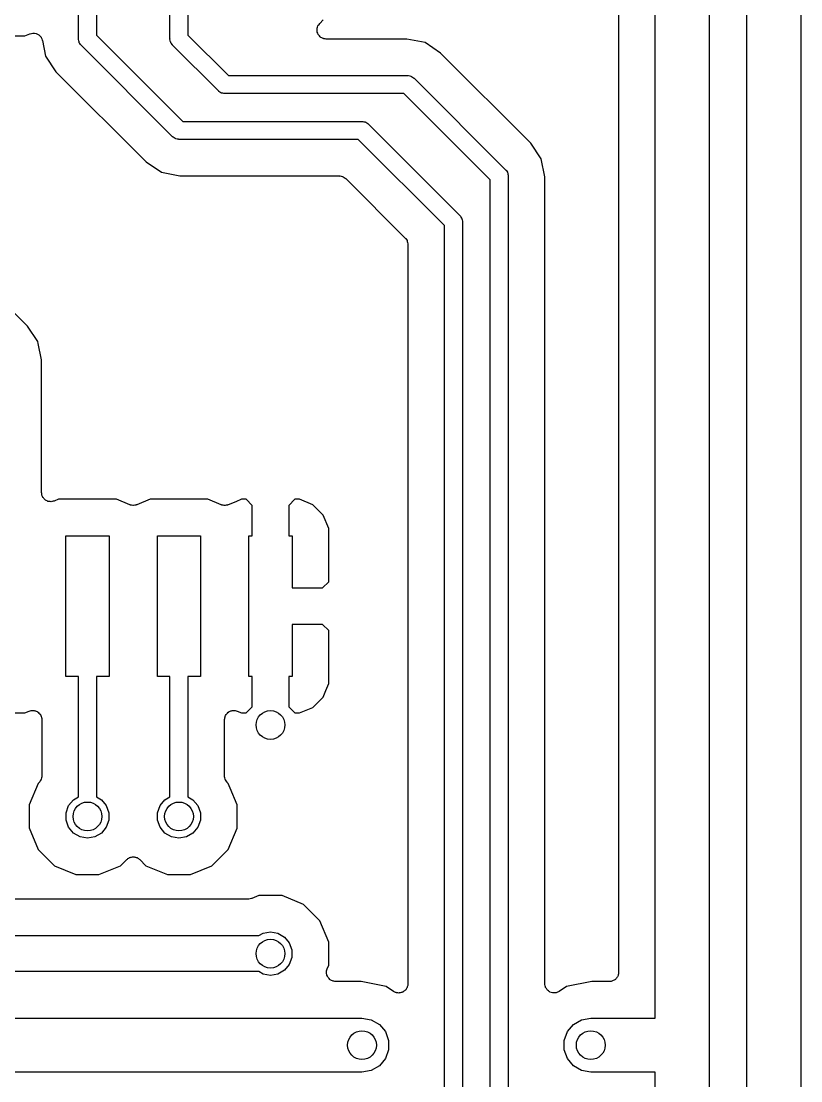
# Model space of a CAD drawing. Extents: x 99.6 to 135.3, y -116.3 to -28.5.
# Drawn here: x 124.18 to 135, y -55.74 to -41.03 of the extents above; entities that cross this region are included whole.
import ezdxf

# ---------------------------------------------------------------- set-up
doc = ezdxf.new("R2010")
doc.units = 0
doc.header["$MEASUREMENT"] = 0
doc.layers.add('BLACK', color=7, linetype='CONTINUOUS')

msp = doc.modelspace()

# ---------------------------------------------------------------- linework, layer by layer
at = {"layer": 'Black'}
for p, q in [((134.995, -38.735), (134.995, -109.22)), ((134.245, -93.605), (134.245, -38.8903)), ((132.975, -54.87), (132.975, -40.005)), ((133.725, -40.005), (133.725, -86.995)), ((132.467, -40.0175), (132.467, -54.235)), ((124.97, -41.275), (124.97, -40.725)), ((125.22, -40.725), (125.22, -41.2232)), ((126.24, -41.275), (126.24, -40.725)), ((126.49, -40.725), (126.49, -41.2232)), ((128.318, -41.0602), (128.366, -41.0128)), ((128.282, -41.1389), (128.283, -41.1335)), ((128.282, -41.1428), (128.282, -41.1389)), ((128.282, -41.1389), (128.282, -41.1389)), ((128.283, -41.1555), (128.282, -41.1428)), ((128.283, -41.1279), (128.289, -41.1124)), ((128.283, -41.1335), (128.283, -41.1279)), ((128.283, -41.1721), (128.283, -41.1555)), ((128.285, -41.1773), (128.283, -41.1721)), ((128.285, -41.1829), (128.285, -41.1773)), ((128.292, -41.1979), (128.285, -41.1829)), ((128.289, -41.1124), (128.293, -41.0963)), ((128.289, -41.1124), (128.289, -41.1124)), ((128.293, -41.0963), (128.296, -41.0917)), ((128.296, -41.0917), (128.298, -41.0865)), ((128.296, -41.0917), (128.296, -41.0917)), ((128.298, -41.0865), (128.309, -41.0738)), ((128.309, -41.0738), (128.318, -41.0602)), ((128.309, -41.0738), (128.309, -41.0738)), ((123.424, -41.233), (124.226, -41.233)), ((124.226, -41.233), (124.296, -41.2042)), ((124.296, -41.2042), (124.297, -41.2039)), ((124.297, -41.2039), (124.298, -41.2031)), ((124.298, -41.2031), (124.319, -41.1991)), ((124.319, -41.1991), (124.339, -41.1946)), ((124.339, -41.1946), (124.34, -41.1948)), ((124.34, -41.1948), (124.341, -41.1945)), ((124.341, -41.1945), (124.362, -41.1977)), ((124.362, -41.1977), (124.382, -41.2004)), ((124.382, -41.2004), (124.384, -41.201)), ((124.384, -41.201), (124.385, -41.2012)), ((124.385, -41.2012), (124.403, -41.2112)), ((124.403, -41.2112), (124.422, -41.2207)), ((124.422, -41.2207), (124.423, -41.2218)), ((124.423, -41.2218), (124.424, -41.2225)), ((124.424, -41.2225), (124.437, -41.238)), ((124.437, -41.238), (124.451, -41.2533)), ((124.451, -41.2533), (124.452, -41.2546)), ((124.452, -41.2546), (124.453, -41.2556)), ((124.453, -41.2556), (124.46, -41.2749)), ((124.46, -41.2749), (124.468, -41.294)), ((124.468, -41.294), (124.468, -41.2954)), ((124.468, -41.2954), (124.469, -41.2967)), ((124.469, -41.2967), (124.512, -41.5163)), ((124.971, -41.2804), (124.97, -41.275)), ((124.97, -41.2859), (124.971, -41.2804)), ((124.975, -41.3017), (124.97, -41.2859)), ((124.978, -41.3178), (124.975, -41.3017)), ((124.98, -41.3225), (124.978, -41.3178)), ((124.982, -41.3278), (124.98, -41.3225)), ((124.991, -41.3412), (124.982, -41.3278)), ((125.22, -41.2232), (126.417, -42.42)), ((126.241, -41.2804), (126.24, -41.275)), ((126.24, -41.2859), (126.241, -41.2804)), ((126.245, -41.3017), (126.24, -41.2859)), ((126.248, -41.3178), (126.245, -41.3017)), ((126.25, -41.3225), (126.248, -41.3178)), ((126.252, -41.3278), (126.25, -41.3225)), ((126.261, -41.3412), (126.252, -41.3278)), ((126.49, -41.2232), (127.052, -41.785)), ((128.298, -41.2135), (128.292, -41.1979)), ((128.292, -41.1979), (128.292, -41.1979)), ((128.302, -41.2178), (128.298, -41.2135)), ((128.304, -41.2228), (128.302, -41.2178)), ((128.316, -41.2346), (128.304, -41.2228)), ((128.326, -41.2473), (128.316, -41.2346)), ((128.331, -41.2501), (128.326, -41.2473)), ((128.335, -41.254), (128.331, -41.2501)), ((128.331, -41.2501), (128.331, -41.2501)), ((128.35, -41.261), (128.335, -41.254)), ((128.335, -41.254), (128.335, -41.254)), ((128.365, -41.2693), (128.35, -41.261)), ((128.35, -41.261), (128.35, -41.261)), ((128.37, -41.2703), (128.365, -41.2693)), ((128.375, -41.2727), (128.37, -41.2703)), ((128.392, -41.2741), (128.375, -41.2727)), ((128.375, -41.2727), (128.375, -41.2727)), ((128.408, -41.277), (128.392, -41.2741)), ((128.392, -41.2741), (128.392, -41.2741)), ((129.527, -41.277), (128.408, -41.277)), ((129.781, -41.3275), (129.527, -41.277)), ((129.996, -41.4712), (129.781, -41.3275)), ((124.999, -41.3553), (124.991, -41.3412)), ((125.003, -41.3589), (124.999, -41.3553)), ((125.007, -41.3634), (125.003, -41.3589)), ((126.277, -42.6334), (125.007, -41.3634)), ((126.269, -41.3553), (126.261, -41.3412)), ((126.273, -41.3589), (126.269, -41.3553)), ((126.277, -41.3634), (126.273, -41.3589)), ((126.912, -41.9984), (126.277, -41.3634)), ((131.249, -42.7236), (129.996, -41.4712)), ((124.512, -41.5163), (124.656, -41.7314)), ((124.656, -41.7314), (125.909, -42.9838)), ((127.052, -41.785), (129.54, -41.785)), ((129.54, -41.785), (129.545, -41.786)), ((129.545, -41.786), (129.551, -41.7855)), ((129.551, -41.7855), (129.567, -41.7897)), ((129.567, -41.7897), (129.583, -41.7925)), ((129.583, -41.7925), (129.588, -41.7953)), ((129.588, -41.7953), (129.593, -41.7967)), ((129.593, -41.7967), (129.606, -41.8061)), ((129.606, -41.8061), (129.62, -41.8142)), ((129.62, -41.8142), (129.624, -41.8185)), ((129.624, -41.8185), (129.628, -41.8216)), ((129.628, -41.8216), (130.898, -43.0916)), ((126.916, -42.0015), (126.912, -41.9984)), ((126.92, -42.0058), (126.916, -42.0015)), ((126.934, -42.0139), (126.92, -42.0058)), ((126.947, -42.0233), (126.934, -42.0139)), ((126.952, -42.0247), (126.947, -42.0233)), ((126.957, -42.0275), (126.952, -42.0247)), ((126.973, -42.0303), (126.957, -42.0275)), ((126.989, -42.0345), (126.973, -42.0303)), ((126.995, -42.034), (126.989, -42.0345)), ((127, -42.035), (126.995, -42.034)), ((129.488, -42.035), (127, -42.035)), ((130.685, -43.2318), (129.488, -42.035)), ((126.417, -42.42), (128.905, -42.42)), ((128.905, -42.42), (128.91, -42.421)), ((128.91, -42.421), (128.916, -42.4205)), ((128.916, -42.4205), (128.932, -42.4247)), ((128.932, -42.4247), (128.948, -42.4275)), ((128.948, -42.4275), (128.953, -42.4303)), ((128.953, -42.4303), (128.958, -42.4317)), ((128.958, -42.4317), (128.971, -42.4411)), ((128.971, -42.4411), (128.985, -42.4492)), ((128.985, -42.4492), (128.989, -42.4535)), ((128.989, -42.4535), (128.993, -42.4566)), ((128.993, -42.4566), (130.263, -43.7266)), ((126.281, -42.6365), (126.277, -42.6334)), ((126.285, -42.6408), (126.281, -42.6365)), ((126.299, -42.6489), (126.285, -42.6408)), ((126.312, -42.6583), (126.299, -42.6489)), ((126.317, -42.6597), (126.312, -42.6583)), ((126.322, -42.6625), (126.317, -42.6597)), ((124.264, -45.2636), (121.741, -42.7412)), ((126.338, -42.6653), (126.322, -42.6625)), ((126.354, -42.6695), (126.338, -42.6653)), ((126.36, -42.669), (126.354, -42.6695)), ((126.365, -42.67), (126.36, -42.669)), ((128.853, -42.67), (126.365, -42.67)), ((130.05, -43.8668), (128.853, -42.67)), ((131.393, -42.9387), (131.249, -42.7236)), ((131.443, -43.1925), (131.393, -42.9387)), ((125.909, -42.9838), (126.124, -43.1275)), ((130.898, -43.0916), (130.902, -43.0961)), ((130.902, -43.0961), (130.906, -43.0997)), ((130.906, -43.0997), (130.914, -43.1138)), ((126.124, -43.1275), (126.378, -43.178)), ((126.378, -43.178), (128.59, -43.178)), ((128.59, -43.178), (128.596, -43.179)), ((128.596, -43.179), (128.601, -43.1785)), ((128.601, -43.1785), (128.617, -43.1828)), ((128.617, -43.1828), (128.634, -43.1857)), ((128.634, -43.1857), (128.638, -43.1885)), ((128.638, -43.1885), (128.644, -43.1899)), ((128.644, -43.1899), (128.657, -43.1994)), ((128.657, -43.1994), (128.672, -43.2077)), ((128.672, -43.2077), (128.675, -43.212)), ((128.675, -43.212), (128.68, -43.2152)), ((128.68, -43.2152), (129.505, -44.04)), ((130.685, -57.0982), (130.685, -43.2318)), ((130.914, -43.1138), (130.923, -43.1272)), ((130.923, -43.1272), (130.925, -43.1325)), ((130.925, -43.1325), (130.927, -43.1372)), ((130.927, -43.1372), (130.93, -43.1533)), ((130.93, -43.1533), (130.935, -43.1691)), ((130.935, -43.1691), (130.934, -43.1746)), ((130.934, -43.1746), (130.935, -43.18)), ((130.935, -43.18), (130.935, -57.15)), ((131.443, -54.3944), (131.443, -43.1925)), ((130.263, -43.7266), (130.267, -43.7311)), ((130.267, -43.7311), (130.271, -43.7347)), ((130.271, -43.7347), (130.279, -43.7488)), ((130.279, -43.7488), (130.288, -43.7622)), ((130.288, -43.7622), (130.29, -43.7675)), ((130.29, -43.7675), (130.292, -43.7722)), ((130.292, -43.7722), (130.295, -43.7883)), ((130.295, -43.7883), (130.3, -43.8041)), ((130.3, -43.8041), (130.299, -43.8096)), ((130.299, -43.8096), (130.3, -43.815)), ((130.3, -43.815), (130.3, -56.515)), ((130.05, -56.4632), (130.05, -43.8668)), ((129.505, -44.04), (129.508, -44.0446)), ((129.508, -44.0446), (129.512, -44.0482)), ((129.512, -44.0482), (129.521, -44.0625)), ((129.521, -44.0625), (129.53, -44.0761)), ((129.53, -44.0761), (129.532, -44.0815)), ((129.532, -44.0815), (129.534, -44.0864)), ((129.534, -44.0864), (129.537, -44.1027)), ((129.537, -44.1027), (129.542, -44.1187)), ((129.542, -44.1187), (129.541, -44.1243)), ((129.541, -44.1243), (129.542, -44.1298)), ((129.542, -44.1298), (129.542, -54.3944)), ((124.408, -45.4787), (124.264, -45.2636)), ((124.412, -45.5022), (124.408, -45.4787)), ((124.458, -45.7325), (124.412, -45.5022)), ((124.412, -45.5022), (124.412, -45.5022)), ((124.458, -47.5747), (124.458, -45.7325)), ((124.46, -47.5883), (124.458, -47.5747)), ((124.461, -47.6022), (124.46, -47.5883)), ((124.464, -47.6099), (124.461, -47.6022)), ((124.466, -47.6181), (124.464, -47.6099)), ((124.473, -47.6301), (124.466, -47.6181)), ((124.478, -47.6429), (124.473, -47.6301)), ((124.484, -47.6491), (124.478, -47.6429)), ((124.488, -47.6563), (124.484, -47.6491)), ((124.498, -47.6652), (124.488, -47.6563)), ((124.508, -47.6754), (124.498, -47.6652)), ((124.515, -47.6793), (124.508, -47.6754)), ((124.521, -47.6846), (124.515, -47.6793)), ((124.535, -47.6894), (124.521, -47.6846)), ((124.547, -47.6958), (124.535, -47.6894)), ((124.555, -47.6969), (124.547, -47.6958)), ((124.563, -47.6997), (124.555, -47.6969)), ((124.577, -47.6997), (124.563, -47.6997)), ((124.591, -47.7015), (124.577, -47.6997)), ((124.599, -47.6997), (124.591, -47.7015)), ((124.607, -47.6997), (124.599, -47.6997)), ((124.62, -47.695), (124.607, -47.6997)), ((124.634, -47.692), (124.62, -47.695)), ((124.694, -47.667), (124.634, -47.692)), ((125.496, -47.667), (124.694, -47.667)), ((125.681, -47.7438), (125.496, -47.667)), ((125.687, -47.745), (125.681, -47.7438)), ((125.692, -47.7476), (125.687, -47.745)), ((125.708, -47.7497), (125.692, -47.7476)), ((125.724, -47.7533), (125.708, -47.7497)), ((125.73, -47.7526), (125.724, -47.7533)), ((125.736, -47.7533), (125.73, -47.7526)), ((125.752, -47.7497), (125.736, -47.7533)), ((125.768, -47.7476), (125.752, -47.7497)), ((125.773, -47.745), (125.768, -47.7476)), ((125.779, -47.7438), (125.773, -47.745)), ((125.964, -47.667), (125.779, -47.7438)), ((126.766, -47.667), (125.964, -47.667)), ((126.951, -47.7438), (126.766, -47.667)), ((126.957, -47.745), (126.951, -47.7438)), ((126.962, -47.7476), (126.957, -47.745)), ((126.978, -47.7497), (126.962, -47.7476)), ((126.994, -47.7533), (126.978, -47.7497)), ((127, -47.7526), (126.994, -47.7533)), ((127.006, -47.7533), (127, -47.7526)), ((127.022, -47.7497), (127.006, -47.7533)), ((127.038, -47.7476), (127.022, -47.7497)), ((127.022, -47.7497), (127.022, -47.7497)), ((127.043, -47.745), (127.038, -47.7476)), ((127.049, -47.7438), (127.043, -47.745)), ((127.043, -47.745), (127.043, -47.745)), ((127.153, -47.7006), (127.049, -47.7438)), ((127.049, -47.7438), (127.049, -47.7438)), ((127.234, -47.667), (127.153, -47.7006)), ((127.297, -47.667), (127.234, -47.667)), ((127.381, -47.7514), (127.297, -47.667)), ((127.381, -48.175), (127.381, -47.7514)), ((127.973, -47.667), (127.889, -47.7514)), ((127.889, -47.7514), (127.889, -48.175)), ((128.036, -47.667), (127.973, -47.667)), ((128.223, -47.7443), (128.036, -47.667)), ((128.366, -47.8872), (128.223, -47.7443)), ((128.443, -48.074), (128.366, -47.8872)), ((128.443, -48.8116), (128.443, -48.074)), ((124.795, -50.125), (124.795, -48.175)), ((124.795, -48.175), (125.395, -48.175)), ((125.395, -48.175), (125.395, -50.125)), ((126.065, -50.125), (126.065, -48.175)), ((126.065, -48.175), (126.665, -48.175)), ((126.665, -48.175), (126.665, -50.125)), ((127.335, -50.125), (127.335, -48.175)), ((127.335, -48.175), (127.381, -48.175)), ((127.889, -48.175), (127.935, -48.175)), ((127.935, -48.175), (127.935, -48.896)), ((128.359, -48.896), (128.443, -48.8116)), ((127.935, -48.896), (128.359, -48.896)), ((127.935, -49.404), (127.935, -50.125)), ((128.359, -49.404), (127.935, -49.404)), ((128.443, -49.4884), (128.359, -49.404)), ((128.443, -50.226), (128.443, -49.4884)), ((124.97, -50.125), (124.795, -50.125)), ((124.97, -51.7997), (124.97, -50.125)), ((125.395, -50.125), (125.22, -50.125)), ((125.22, -50.125), (125.22, -51.7997)), ((126.24, -50.125), (126.065, -50.125)), ((126.24, -51.7997), (126.24, -50.125)), ((126.665, -50.125), (126.49, -50.125)), ((126.49, -50.125), (126.49, -51.7997)), ((127.381, -50.125), (127.335, -50.125)), ((127.381, -50.5486), (127.381, -50.125)), ((127.935, -50.125), (127.889, -50.125)), ((127.889, -50.125), (127.889, -50.5486)), ((128.403, -50.3223), (128.443, -50.226)), ((128.223, -50.5557), (128.366, -50.4128)), ((128.366, -50.4128), (128.403, -50.3234)), ((128.403, -50.3234), (128.403, -50.3223)), ((128.403, -50.3234), (128.403, -50.3234)), ((124.3, -50.605), (124.313, -50.6003)), ((124.313, -50.6003), (124.321, -50.6003)), ((124.321, -50.6003), (124.329, -50.5985)), ((124.329, -50.5985), (124.343, -50.6003)), ((124.343, -50.6003), (124.357, -50.6003)), ((124.357, -50.6003), (124.365, -50.6031)), ((124.365, -50.6031), (124.373, -50.6042)), ((124.373, -50.6042), (124.385, -50.6106)), ((127.075, -50.6106), (127.087, -50.6042)), ((127.087, -50.6042), (127.095, -50.6031)), ((127.095, -50.6031), (127.103, -50.6003)), ((127.103, -50.6003), (127.117, -50.6003)), ((127.117, -50.6003), (127.131, -50.5985)), ((127.131, -50.5985), (127.139, -50.6003)), ((127.139, -50.6003), (127.147, -50.6003)), ((127.147, -50.6003), (127.16, -50.605)), ((127.297, -50.633), (127.381, -50.5486)), ((127.889, -50.5486), (127.973, -50.633)), ((128.036, -50.633), (128.223, -50.5557)), ((123.424, -50.633), (124.226, -50.633)), ((124.226, -50.633), (124.286, -50.608)), ((124.286, -50.608), (124.3, -50.605)), ((124.385, -50.6106), (124.398, -50.6153)), ((124.398, -50.6153), (124.405, -50.6207)), ((124.405, -50.6207), (124.412, -50.6246)), ((124.412, -50.6246), (124.422, -50.6348)), ((124.422, -50.6348), (124.432, -50.6437)), ((124.432, -50.6437), (124.436, -50.6509)), ((124.436, -50.6509), (124.442, -50.6571)), ((124.442, -50.6571), (124.447, -50.6699)), ((124.447, -50.6699), (124.454, -50.6819)), ((124.454, -50.6819), (124.456, -50.6901)), ((124.456, -50.6901), (124.459, -50.6978)), ((124.459, -50.6978), (124.46, -50.7117)), ((124.46, -50.7117), (124.462, -50.7253)), ((124.462, -50.7253), (124.462, -51.5075)), ((126.998, -50.7253), (127, -50.7117)), ((126.998, -51.5079), (126.998, -50.7253)), ((127, -50.7117), (127.001, -50.6978)), ((127.001, -50.6978), (127.004, -50.6901)), ((127.004, -50.6901), (127.006, -50.6819)), ((127.006, -50.6819), (127.013, -50.6699)), ((127.013, -50.6699), (127.018, -50.6571)), ((127.018, -50.6571), (127.024, -50.6509)), ((127.024, -50.6509), (127.028, -50.6437)), ((127.028, -50.6437), (127.038, -50.6348)), ((127.038, -50.6348), (127.048, -50.6246)), ((127.048, -50.6246), (127.055, -50.6207)), ((127.055, -50.6207), (127.061, -50.6153)), ((127.061, -50.6153), (127.075, -50.6106)), ((127.16, -50.605), (127.174, -50.608)), ((127.174, -50.608), (127.234, -50.633)), ((127.234, -50.633), (127.297, -50.633)), ((127.973, -50.633), (128.036, -50.633)), ((124.41, -51.6117), (124.287, -51.9086)), ((124.425, -51.5974), (124.41, -51.6117)), ((124.428, -51.5928), (124.425, -51.5974)), ((124.432, -51.5892), (124.428, -51.5928)), ((124.441, -51.5748), (124.432, -51.5892)), ((124.45, -51.5613), (124.441, -51.5748)), ((124.452, -51.5559), (124.45, -51.5613)), ((124.454, -51.551), (124.452, -51.5559)), ((124.457, -51.5347), (124.454, -51.551)), ((124.462, -51.5187), (124.457, -51.5347)), ((124.462, -51.5075), (124.461, -51.5131)), ((124.461, -51.5131), (124.462, -51.5187)), ((126.999, -51.5133), (126.998, -51.5079)), ((126.998, -51.5188), (126.999, -51.5133)), ((127.003, -51.5349), (126.998, -51.5188)), ((127.006, -51.5513), (127.003, -51.5349)), ((127.008, -51.5561), (127.006, -51.5513)), ((127.01, -51.5615), (127.008, -51.5561)), ((127.019, -51.5751), (127.01, -51.5615)), ((127.028, -51.5895), (127.019, -51.5751)), ((127.032, -51.5931), (127.028, -51.5895)), ((127.035, -51.5976), (127.032, -51.5931)), ((127.05, -51.6129), (127.035, -51.5976)), ((127.077, -51.6781), (127.05, -51.6129)), ((127.173, -51.91), (127.077, -51.6781)), ((127.077, -51.6781), (127.077, -51.6781)), ((124.287, -51.9086), (124.287, -52.23)), ((124.798, -52.0177), (124.834, -51.9194)), ((124.834, -51.9194), (124.901, -51.8393)), ((124.901, -51.8393), (124.97, -51.7997)), ((125.22, -51.7997), (125.289, -51.8393)), ((125.289, -51.8393), (125.356, -51.9194)), ((125.356, -51.9194), (125.392, -52.0177)), ((126.068, -52.0177), (126.104, -51.9194)), ((126.104, -51.9194), (126.171, -51.8393)), ((126.171, -51.8393), (126.24, -51.7997)), ((126.49, -51.7997), (126.559, -51.8393)), ((126.559, -51.8393), (126.626, -51.9194)), ((126.626, -51.9194), (126.662, -52.0177)), ((127.173, -52.2314), (127.173, -51.91)), ((124.798, -52.1223), (124.798, -52.0177)), ((125.392, -52.0177), (125.392, -52.1223)), ((126.068, -52.1223), (126.068, -52.0177)), ((126.662, -52.0177), (126.662, -52.1223)), ((124.834, -52.2206), (124.798, -52.1223)), ((124.901, -52.3007), (124.834, -52.2206)), ((125.356, -52.2206), (125.289, -52.3007)), ((125.392, -52.1223), (125.356, -52.2206)), ((126.104, -52.2206), (126.068, -52.1223)), ((126.171, -52.3007), (126.104, -52.2206)), ((126.626, -52.2206), (126.559, -52.3007)), ((126.662, -52.1223), (126.626, -52.2206)), ((124.287, -52.23), (124.41, -52.5271)), ((124.992, -52.353), (124.901, -52.3007)), ((125.095, -52.3711), (124.992, -52.353)), ((125.198, -52.353), (125.095, -52.3711)), ((125.289, -52.3007), (125.198, -52.353)), ((126.262, -52.353), (126.171, -52.3007)), ((126.365, -52.3711), (126.262, -52.353)), ((126.468, -52.353), (126.365, -52.3711)), ((126.559, -52.3007), (126.468, -52.353)), ((127.05, -52.5283), (127.173, -52.2314)), ((124.41, -52.5271), (124.637, -52.7546)), ((125.64, -52.6674), (125.649, -52.661)), ((125.649, -52.661), (125.657, -52.6532)), ((125.657, -52.6532), (125.667, -52.6485)), ((125.667, -52.6485), (125.676, -52.6421)), ((125.676, -52.6421), (125.687, -52.6393)), ((125.687, -52.6393), (125.697, -52.6346)), ((125.697, -52.6346), (125.708, -52.6336)), ((125.708, -52.6336), (125.719, -52.6308)), ((125.719, -52.6308), (125.73, -52.6317)), ((125.73, -52.6317), (125.741, -52.6308)), ((125.741, -52.6308), (125.752, -52.6337)), ((125.752, -52.6337), (125.763, -52.6346)), ((125.763, -52.6346), (125.773, -52.6393)), ((125.773, -52.6393), (125.784, -52.6422)), ((125.784, -52.6422), (125.793, -52.6486)), ((125.793, -52.6486), (125.803, -52.6533)), ((125.803, -52.6533), (125.811, -52.6612)), ((125.811, -52.6612), (125.82, -52.6676)), ((126.822, -52.7554), (127.05, -52.5283)), ((124.637, -52.7546), (124.934, -52.8779)), ((125.255, -52.8781), (125.552, -52.7554)), ((125.552, -52.7554), (125.64, -52.6674)), ((125.82, -52.6676), (125.907, -52.7546)), ((125.907, -52.7546), (126.204, -52.8779)), ((126.525, -52.8781), (126.822, -52.7554)), ((124.934, -52.8779), (125.255, -52.8781)), ((126.204, -52.8779), (126.525, -52.8781)), ((127.328, -53.217), (118.469, -53.217)), ((127.331, -53.2165), (127.328, -53.217)), ((127.334, -53.2169), (127.331, -53.2165)), ((127.353, -53.2127), (127.334, -53.2169)), ((127.372, -53.2093), (127.353, -53.2127)), ((127.374, -53.208), (127.372, -53.2093)), ((127.377, -53.2074), (127.374, -53.208)), ((127.475, -53.1669), (127.377, -53.2074)), ((127.796, -53.1671), (127.475, -53.1669)), ((128.093, -53.2904), (127.796, -53.1671)), ((128.32, -53.5179), (128.093, -53.2904)), ((128.443, -53.8146), (128.32, -53.5179)), ((127.475, -53.725), (127.532, -53.692)), ((127.532, -53.692), (127.635, -53.6739)), ((127.635, -53.6739), (127.738, -53.692)), ((127.738, -53.692), (127.829, -53.7443)), ((116.309, -53.725), (127.475, -53.725)), ((127.829, -53.7443), (127.896, -53.8244)), ((127.896, -53.8244), (127.932, -53.9227)), ((128.443, -53.815), (128.443, -53.8146)), ((128.443, -54.1364), (128.443, -53.815)), ((128.443, -53.815), (128.443, -53.815)), ((127.932, -53.9227), (127.932, -54.0273)), ((127.896, -54.1256), (127.829, -54.2057)), ((127.932, -54.0273), (127.896, -54.1256)), ((127.475, -54.225), (116.205, -54.225)), ((127.532, -54.258), (127.475, -54.225)), ((127.635, -54.2761), (127.532, -54.258)), ((127.738, -54.258), (127.635, -54.2761)), ((127.829, -54.2057), (127.738, -54.258)), ((128.413, -54.2293), (128.414, -54.2212)), ((128.414, -54.2431), (128.413, -54.2293)), ((128.414, -54.2129), (128.419, -54.1999)), ((128.414, -54.2212), (128.414, -54.2129)), ((128.414, -54.2571), (128.414, -54.2431)), ((128.417, -54.2649), (128.414, -54.2571)), ((128.418, -54.2731), (128.417, -54.2649)), ((128.425, -54.2854), (128.418, -54.2731)), ((128.419, -54.1999), (128.422, -54.1863)), ((128.422, -54.1863), (128.443, -54.1364)), ((132.459, -54.2784), (132.454, -54.2881)), ((132.461, -54.2675), (132.459, -54.2784)), ((132.465, -54.2571), (132.461, -54.2675)), ((132.467, -54.235), (132.465, -54.2459)), ((132.465, -54.2459), (132.465, -54.2571)), ((128.429, -54.2985), (128.425, -54.2854)), ((128.435, -54.3049), (128.429, -54.2985)), ((128.439, -54.3122), (128.435, -54.3049)), ((128.449, -54.3216), (128.439, -54.3122)), ((128.458, -54.3323), (128.449, -54.3216)), ((128.465, -54.3364), (128.458, -54.3323)), ((128.471, -54.3421), (128.465, -54.3364)), ((128.484, -54.3474), (128.471, -54.3421)), ((128.496, -54.3543), (128.484, -54.3474)), ((128.504, -54.3558), (128.496, -54.3543)), ((128.512, -54.359), (128.504, -54.3558)), ((128.526, -54.3596), (128.512, -54.359)), ((128.539, -54.362), (128.526, -54.3596)), ((128.892, -54.362), (128.539, -54.362)), ((129.242, -54.4315), (128.892, -54.362)), ((129.536, -54.4269), (129.534, -54.4378)), ((129.54, -54.4164), (129.536, -54.4269)), ((129.542, -54.4027), (129.54, -54.4095)), ((129.54, -54.4095), (129.54, -54.4164)), ((129.542, -54.3944), (129.541, -54.3985)), ((129.541, -54.3985), (129.542, -54.4027)), ((131.444, -54.3985), (131.443, -54.3944)), ((131.443, -54.4027), (131.444, -54.3985)), ((131.448, -54.4201), (131.443, -54.4027)), ((131.451, -54.4378), (131.448, -54.4201)), ((132.093, -54.362), (131.743, -54.4315)), ((132.34, -54.362), (132.093, -54.362)), ((132.351, -54.3601), (132.34, -54.362)), ((132.362, -54.3601), (132.351, -54.3601)), ((132.372, -54.3563), (132.362, -54.3601)), ((132.383, -54.3543), (132.372, -54.3563)), ((132.393, -54.3488), (132.383, -54.3543)), ((132.404, -54.345), (132.393, -54.3488)), ((132.412, -54.3378), (132.404, -54.345)), ((132.422, -54.3323), (132.412, -54.3378)), ((132.429, -54.3238), (132.422, -54.3323)), ((132.437, -54.3166), (132.429, -54.3238)), ((132.443, -54.307), (132.437, -54.3166)), ((132.45, -54.2985), (132.443, -54.307)), ((132.454, -54.2881), (132.45, -54.2985)), ((129.344, -54.5), (129.242, -54.4315)), ((129.348, -54.5017), (129.344, -54.5)), ((129.351, -54.5044), (129.348, -54.5017)), ((129.362, -54.5082), (129.351, -54.5044)), ((129.372, -54.5137), (129.362, -54.5082)), ((129.378, -54.5149), (129.372, -54.5137)), ((129.385, -54.5178), (129.378, -54.5149)), ((129.389, -54.518), (129.385, -54.5178)), ((129.393, -54.5195), (129.389, -54.518)), ((129.404, -54.5195), (129.393, -54.5195)), ((129.415, -54.5214), (129.404, -54.5195)), ((129.422, -54.5202), (129.415, -54.5214)), ((129.429, -54.5206), (129.422, -54.5202)), ((129.433, -54.5195), (129.429, -54.5206)), ((129.437, -54.5195), (129.433, -54.5195)), ((129.447, -54.5157), (129.437, -54.5195)), ((129.458, -54.5137), (129.447, -54.5157)), ((129.464, -54.5102), (129.458, -54.5137)), ((129.471, -54.5083), (129.464, -54.5102)), ((129.475, -54.5058), (129.471, -54.5083)), ((129.478, -54.5044), (129.475, -54.5058)), ((129.487, -54.4972), (129.478, -54.5044)), ((129.497, -54.4917), (129.487, -54.4972)), ((129.501, -54.4863), (129.497, -54.4917)), ((129.507, -54.4822), (129.501, -54.4863)), ((129.509, -54.4787), (129.507, -54.4822)), ((129.512, -54.476), (129.509, -54.4787)), ((129.518, -54.4664), (129.512, -54.476)), ((129.525, -54.4579), (129.518, -54.4664)), ((129.527, -54.4513), (129.525, -54.4579)), ((129.531, -54.4455), (129.527, -54.4513)), ((129.532, -54.4415), (129.531, -54.4455)), ((129.534, -54.4378), (129.532, -54.4415)), ((131.453, -54.4415), (131.451, -54.4378)), ((131.454, -54.4455), (131.453, -54.4415)), ((131.464, -54.4605), (131.454, -54.4455)), ((131.473, -54.476), (131.464, -54.4605)), ((131.476, -54.4787), (131.473, -54.476)), ((131.478, -54.4822), (131.476, -54.4787)), ((131.493, -54.4928), (131.478, -54.4822)), ((131.506, -54.5044), (131.493, -54.4928)), ((131.51, -54.5058), (131.506, -54.5044)), ((131.514, -54.5083), (131.51, -54.5058)), ((131.531, -54.5133), (131.514, -54.5083)), ((131.548, -54.5195), (131.531, -54.5133)), ((131.552, -54.5195), (131.548, -54.5195)), ((131.556, -54.5206), (131.552, -54.5195)), ((131.574, -54.5195), (131.556, -54.5206)), ((131.592, -54.5195), (131.574, -54.5195)), ((131.596, -54.518), (131.592, -54.5195)), ((131.6, -54.5178), (131.596, -54.518)), ((131.617, -54.5105), (131.6, -54.5178)), ((131.633, -54.5044), (131.617, -54.5105)), ((131.637, -54.5017), (131.633, -54.5044)), ((131.641, -54.5), (131.637, -54.5017)), ((131.743, -54.4315), (131.641, -54.5)), ((115.09, -54.87), (128.905, -54.87)), ((128.905, -54.87), (129.033, -54.8926)), ((131.952, -54.8926), (132.08, -54.87)), ((132.08, -54.87), (132.975, -54.87)), ((129.033, -54.8926), (129.146, -54.9577)), ((129.146, -54.9577), (129.23, -55.0575)), ((131.755, -55.0575), (131.839, -54.9577)), ((131.839, -54.9577), (131.952, -54.8926)), ((129.23, -55.0575), (129.274, -55.1799)), ((131.711, -55.1799), (131.755, -55.0575)), ((129.274, -55.3101), (129.23, -55.4325)), ((129.274, -55.1799), (129.274, -55.3101)), ((131.711, -55.3101), (131.711, -55.1799)), ((131.755, -55.4325), (131.711, -55.3101)), ((129.23, -55.4325), (129.146, -55.5323)), ((131.839, -55.5323), (131.755, -55.4325)), ((129.033, -55.5974), (128.905, -55.62)), ((129.146, -55.5323), (129.033, -55.5974)), ((131.952, -55.5974), (131.839, -55.5323)), ((132.08, -55.62), (131.952, -55.5974)), ((128.905, -55.62), (114.935, -55.62)), ((132.975, -55.62), (132.08, -55.62)), ((132.975, -55.8649), (132.975, -55.62))]:
    msp.add_line(p, q, dxfattribs=at)
for centre in [(127.635, -50.8), (125.095, -52.07), (126.365, -52.07), (127.635, -53.975), (128.905, -55.245), (132.08, -55.245)]:
    msp.add_circle(centre, 0.2, dxfattribs=at)

doc.saveas('drawing.dxf')
